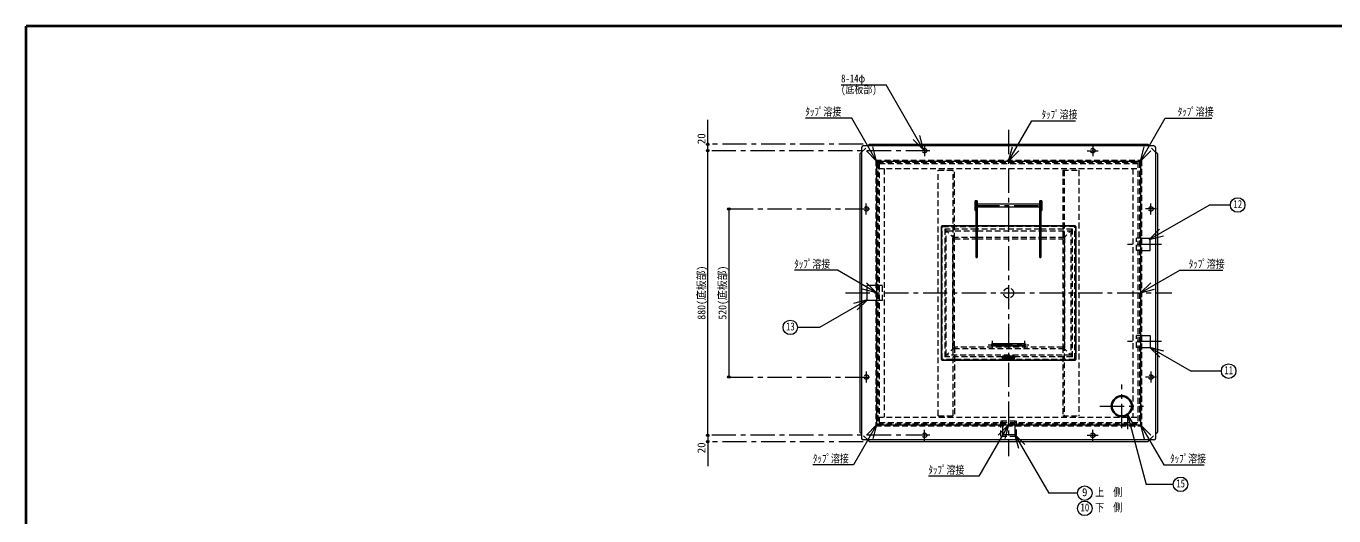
# Model space of a CAD drawing. Units: millimetres at full size, sheet at 1:15; details may follow other scales. Extents: x -3184 to 2891, y -2037 to 2178.
# Drawn here: x -3184 to 859, y 664 to 2178 of the extents above; entities that cross this region are included whole.
import ezdxf
from ezdxf.enums import TextEntityAlignment as Align

# ---------------------------------------------------------------- set-up
doc = ezdxf.new("R2010")
doc.units = ezdxf.units.MM
doc.header["$LTSCALE"] = 15
doc.header["$PDMODE"] = 32
doc.header["$PDSIZE"] = 7.5
doc.linetypes.add('CHAIN1', pattern=[8, 5, -1, 1, -1])
doc.linetypes.add('DASHED1', pattern=[1.8, 1.2, -0.6])
doc.layers.add('0-0', color=7, linetype='Continuous', lineweight=18)
doc.styles.add('ＭＳ ゴシック', font='')
doc.styles.get('ＭＳ ゴシック').set_extended_font_data('MS Gothic')

msp = doc.modelspace()

# ---------------------------------------------------------------- linework, layer by layer
at = {"layer": '0-0', "color": 1, "lineweight": 40}
for p in [(-3184.2, -2037.13), (2890.8, 2177.87)]:
    msp.add_line(p, (-3184.2, 2177.87), dxfattribs=at)
at = {"layer": '0-0'}
for p, q in [((-664.53, 1996.61), (-525.51, 1996.61)), ((-409.57, 1795.81), (-525.51, 1996.61)), ((-631.29, 1893.52), (-774.8, 1893.52)), ((-554.7, 1760.87), (-631.29, 1893.52)), ((-409.57, 1795.81), (-441.39, 1827.63)), ((-409.57, 1795.81), (-421.22, 1839.27)), ((-554.7, 1760.87), (-586.52, 1792.69)), ((-554.7, 1760.87), (-566.35, 1804.34)), ((-146.7, 1760.87), (-135.06, 1804.34)), ((-146.7, 1760.87), (-114.88, 1792.69)), ((261.3, 1760.87), (272.94, 1804.34)), ((261.3, 1760.87), (293.12, 1792.69)), ((-554.7, 1760.87), (261.3, 1760.87)), ((-554.7, 1760.87), (-554.7, 944.87)), ((261.3, 1760.87), (261.3, 944.87)), ((-49.7, 1627.37), (-243.7, 1627.37)), ((-49.7, 1618.37), (-243.7, 1618.37)), ((288.43, 1518.07), (473.36, 1624.84)), ((539.07, 1624.84), (473.36, 1624.84)), ((288.43, 1518.07), (320.25, 1549.89)), ((261.3, 1521.87), (291.3, 1521.87)), ((288.43, 1518.07), (331.9, 1529.72)), ((291.3, 1483.87), (291.3, 1521.87)), ((261.3, 1483.87), (291.3, 1483.87)), ((-675.98, 1422.89), (-809.04, 1422.89)), ((-554.7, 1352.87), (-675.98, 1422.89)), ((-554.7, 1352.87), (-586.52, 1384.69)), ((-554.7, 1376.37), (-584.7, 1376.37)), ((-584.7, 1376.37), (-584.7, 1329.37)), ((261.3, 1352.87), (293.12, 1384.69)), ((-554.7, 1352.87), (-598.17, 1364.52)), ((261.3, 1352.87), (304.76, 1364.52)), ((-582.63, 1332.16), (-626.09, 1320.51)), ((-582.63, 1332.16), (-614.45, 1300.34)), ((-554.7, 1329.37), (-584.7, 1329.37)), ((261.3, 1183.87), (291.3, 1183.87)), ((288.74, 1185.81), (332.2, 1174.17)), ((288.74, 1185.81), (417.96, 1111.21)), ((288.74, 1185.81), (320.56, 1153.99)), ((-161.7, 1158.62), (-131.7, 1158.62)), ((-161.7, 1149.12), (-131.7, 1149.12)), ((511.16, 1111.21), (417.96, 1111.21)), ((221.04, 977), (221.04, 932)), ((221.04, 977), (278.88, 761.13)), ((221.04, 977), (243.54, 938.03)), ((-554.7, 944.87), (-626.22, 820.99)), ((-554.7, 944.87), (-586.52, 913.05)), ((-554.7, 944.87), (-566.35, 901.4)), ((-554.7, 944.87), (261.3, 944.87)), ((-146.7, 944.87), (-178.52, 913.05)), ((-165.7, 944.87), (-165.7, 914.87)), ((-146.7, 944.87), (-158.35, 901.4)), ((-127.7, 944.87), (-127.7, 914.87)), ((261.3, 944.87), (272.94, 901.4)), ((261.3, 944.87), (332.82, 820.99)), ((261.3, 944.87), (293.12, 913.05)), ((-165.7, 914.87), (-127.7, 914.87)), ((-128.02, 916.15), (-116.37, 872.69)), ((-128.02, 916.15), (-96.2, 884.33)), ((-128.02, 916.15), (-22.79, 733.9)), ((-626.22, 820.99), (-751.52, 820.99)), ((332.82, 820.99), (458.12, 820.99)), ((66.28, 733.9), (-22.79, 733.9)), ((362.36, 761.13), (278.88, 761.13))]:
    msp.add_line(p, q, dxfattribs=at)
at = {"layer": '0-0', "color": 4, "lineweight": 9}
for p, q in [((-1076.7, 1792.87), (-1076.7, 1887.87)), ((-1076.7, 912.87), (-1076.7, 1792.87)), ((-601.2, 1788.37), (-606.7, 1782.87)), ((-606.7, 1782.87), (-606.7, 922.87)), ((-601.2, 1802.37), (-601.2, 903.37)), ((302.8, 1807.37), (-596.2, 1807.37)), ((-576.7, 1812.87), (-582.2, 1807.37)), ((-576.7, 1812.87), (283.3, 1812.87)), ((288.8, 1807.37), (283.3, 1812.87)), ((307.8, 1802.37), (307.8, 903.37)), ((313.3, 1782.87), (307.8, 1788.37)), ((313.3, 1782.87), (313.3, 922.87)), ((-1011.7, 1612.87), (-1011.7, 1092.87)), ((-161.7, 1155.37), (-166.21, 1155.37)), ((-127.19, 1155.37), (-131.7, 1155.37)), ((-1076.7, 912.87), (-1076.7, 817.87)), ((-606.7, 922.87), (-601.2, 917.37)), ((302.8, 898.37), (-596.2, 898.37)), ((-582.2, 898.37), (-576.7, 892.87)), ((283.3, 892.87), (-576.7, 892.87)), ((283.3, 892.87), (288.8, 898.37)), ((307.8, 917.37), (313.3, 922.87))]:
    msp.add_line(p, q, dxfattribs=at)
at = {"layer": '0-0', "color": 4, "linetype": 'CHAIN1', "lineweight": 9}
for p, q in [((-146.7, 1857.37), (-146.7, 848.37)), ((-596.7, 1812.87), (-1076.7, 1812.87)), ((-389.7, 1792.87), (-1076.7, 1792.87)), ((-406.7, 1809.87), (-406.7, 1775.87)), ((96.3, 1792.87), (130.3, 1792.87)), ((113.3, 1809.87), (113.3, 1775.87)), ((-586.7, 1595.87), (-586.7, 1629.87)), ((-249.7, 1622.87), (-43.7, 1622.87)), ((293.3, 1595.87), (293.3, 1629.87)), ((-1011.7, 1612.87), (-569.7, 1612.87)), ((310.3, 1612.87), (276.3, 1612.87)), ((326.3, 1502.87), (213.3, 1502.87)), ((-651.2, 1352.87), (357.8, 1352.87)), ((-209.7, 1192.37), (-83.7, 1192.37)), ((-196.7, 1179.37), (-196.7, 1205.37)), ((-96.7, 1179.37), (-96.7, 1205.37)), ((326.3, 1202.87), (213.3, 1202.87)), ((-1011.7, 1092.87), (-569.7, 1092.87)), ((-586.7, 1109.87), (-586.7, 1075.87)), ((310.3, 1092.87), (276.3, 1092.87)), ((293.3, 1109.87), (293.3, 1075.87)), ((203.3, 935.37), (203.3, 1070.37)), ((135.8, 1002.87), (270.8, 1002.87)), ((-389.7, 912.87), (-1076.7, 912.87)), ((-596.7, 892.87), (-1076.7, 892.87)), ((-406.7, 895.87), (-406.7, 929.87)), ((96.3, 912.87), (130.3, 912.87)), ((113.3, 895.87), (113.3, 929.87))]:
    msp.add_line(p, q, dxfattribs=at)
at = {"layer": '0-0', "color": 4, "linetype": 'DASHED1', "lineweight": 9}
for p, q in [((-601.2, 1788.37), (-582.2, 1807.37)), ((307.8, 1788.37), (288.8, 1807.37)), ((-557.2, 1763.37), (-557.2, 942.37)), ((-557.2, 1763.37), (263.8, 1763.37)), ((-551.5, 1757.67), (-551.5, 948.07)), ((-551.5, 1757.67), (258.1, 1757.67)), ((-551.2, 1757.37), (-551.2, 948.37)), ((-551.2, 1757.37), (257.8, 1757.37)), ((-546.7, 1752.87), (-546.7, 952.87)), ((-546.7, 1752.87), (253.3, 1752.87)), ((253.3, 1757.37), (253.3, 952.87)), ((257.8, 1757.37), (257.8, 948.37)), ((258.1, 1757.67), (258.1, 948.07)), ((263.8, 1763.37), (263.8, 942.37)), ((-551.2, 1737.37), (257.8, 1737.37)), ((-531.2, 1737.37), (-531.2, 968.37)), ((-364.2, 973.37), (-364.2, 1732.37)), ((-364.2, 1732.37), (-314.2, 1732.37)), ((-318.2, 973.37), (-318.2, 1732.37)), ((-314.2, 1520.37), (-314.2, 1732.37)), ((20.8, 1732.37), (70.8, 1732.37)), ((20.8, 1732.37), (20.8, 1520.37)), ((24.8, 1732.37), (24.8, 973.37)), ((70.8, 1732.37), (70.8, 973.37)), ((237.8, 1737.37), (237.8, 968.37)), ((-249.7, 1627.37), (-243.7, 1627.37)), ((-249.7, 1618.37), (-243.7, 1618.37)), ((-49.7, 1627.37), (-43.7, 1627.37)), ((-49.7, 1618.37), (-43.7, 1618.37)), ((248.3, 1483.87), (248.3, 1521.87)), ((261.3, 1521.87), (248.3, 1521.87)), ((261.3, 1483.87), (248.3, 1483.87)), ((-536.7, 1376.37), (-554.7, 1376.37)), ((-536.7, 1329.37), (-536.7, 1376.37)), ((-536.7, 1329.37), (-554.7, 1329.37)), ((261.3, 1221.87), (248.3, 1221.87)), ((248.3, 1183.87), (248.3, 1221.87)), ((-314.2, 1185.37), (-314.2, 973.37)), ((261.3, 1183.87), (248.3, 1183.87)), ((-364.2, 973.37), (-314.2, 973.37)), ((-557.2, 942.37), (263.8, 942.37)), ((-551.5, 948.07), (258.1, 948.07)), ((-551.2, 968.37), (257.8, 968.37)), ((-551.2, 948.37), (257.8, 948.37)), ((-546.7, 952.87), (253.3, 952.87)), ((-170.2, 909.87), (-170.2, 957.87)), ((-170.2, 957.87), (-123.2, 957.87)), ((-165.7, 944.87), (-165.7, 957.87)), ((-127.7, 944.87), (-127.7, 957.87)), ((-123.2, 957.87), (-123.2, 909.87)), ((-582.2, 898.37), (-601.2, 917.37)), ((-170.2, 909.87), (-123.2, 909.87)), ((288.8, 898.37), (307.8, 917.37))]:
    msp.add_line(p, q, dxfattribs=at)
at = {"layer": '0-0', "color": 5, "lineweight": 25}
for p, q in [((-249.7, 1607.87), (-249.7, 1637.87)), ((-243.7, 1637.87), (-249.7, 1637.87)), ((-246.7, 1462.87), (-246.7, 1637.87)), ((-243.7, 1462.87), (-243.7, 1637.87)), ((-46.7, 1462.87), (-46.7, 1637.87)), ((-43.7, 1607.87), (-43.7, 1637.87)), ((-246.7, 1607.87), (-249.7, 1607.87)), ((-46.7, 1607.87), (-43.7, 1607.87)), ((-354.2, 1558.07), (-354.2, 1147.67)), ((-351.9, 1560.37), (-246.7, 1560.37)), ((-243.5, 1560.37), (-49.9, 1560.37)), ((58.5, 1560.37), (-46.7, 1560.37)), ((60.8, 1558.07), (60.8, 1147.67)), ((-243.7, 1502.87), (-246.7, 1502.87)), ((-49.7, 1502.87), (-46.7, 1502.87)), ((-246.7, 1462.87), (-243.7, 1462.87)), ((-49.7, 1462.87), (-46.7, 1462.87)), ((-196.7, 1195.37), (-96.7, 1195.37)), ((-196.7, 1189.37), (-96.7, 1189.37)), ((58.5, 1145.37), (-351.9, 1145.37)), ((-161.7, 1155.37), (-131.7, 1155.37)), ((-161.7, 1152.37), (-161.7, 1155.37)), ((-161.7, 1152.37), (-131.7, 1152.37)), ((-131.7, 1152.37), (-131.7, 1155.37))]:
    msp.add_line(p, q, dxfattribs=at)
at = {"layer": '0-0', "linetype": 'DASHED1'}
for p, q in [((-351.9, 1148.82), (-351.9, 1556.92)), ((-350.75, 1558.07), (-246.7, 1558.07)), ((-344.2, 1550.37), (-314.2, 1520.37)), ((-246.7, 1550.37), (-344.2, 1550.37)), ((-344.2, 1550.37), (-344.2, 1155.37)), ((-339.2, 1160.37), (-339.2, 1545.37)), ((-339.2, 1545.37), (-246.7, 1545.37)), ((-49.9, 1558.07), (-243.5, 1558.07)), ((-49.9, 1550.37), (-243.5, 1550.37)), ((-243.5, 1545.37), (-49.9, 1545.37)), ((57.35, 1558.07), (-46.7, 1558.07)), ((50.8, 1550.37), (-46.7, 1550.37)), ((-46.7, 1545.37), (45.8, 1545.37)), ((20.8, 1520.37), (50.8, 1550.37)), ((45.8, 1545.37), (45.8, 1160.37)), ((50.8, 1155.37), (50.8, 1550.37)), ((58.5, 1148.82), (58.5, 1556.92)), ((-319.2, 1525.37), (-246.7, 1525.37)), ((-314.2, 1520.37), (-246.7, 1520.37)), ((-314.2, 1185.37), (-314.2, 1520.37)), ((-243.5, 1525.37), (-49.9, 1525.37)), ((-243.5, 1520.37), (-49.9, 1520.37)), ((-46.7, 1525.37), (25.8, 1525.37)), ((-46.7, 1520.37), (20.8, 1520.37)), ((20.8, 1520.37), (20.8, 1185.37)), ((25.8, 1525.37), (25.8, 1180.37)), ((-344.2, 1155.37), (-314.2, 1185.37)), ((20.8, 1185.37), (-314.2, 1185.37)), ((20.8, 1185.37), (50.8, 1155.37)), ((57.35, 1147.67), (-350.75, 1147.67)), ((-166.21, 1155.37), (-344.2, 1155.37)), ((45.8, 1160.37), (-339.2, 1160.37)), ((-152.7, 1155.37), (-152.7, 1152.37)), ((-140.7, 1155.37), (-140.7, 1152.37)), ((50.8, 1155.37), (-127.19, 1155.37))]:
    msp.add_line(p, q, dxfattribs=at)
at = {"layer": '0-0'}
for points in [[(-146.7, 1760.87), (-75.11, 1884.88), (60.46, 1884.88)], [(261.3, 1760.87), (337.88, 1893.52), (481.39, 1893.52)], [(261.3, 1352.87), (382.58, 1422.89), (515.64, 1422.89)], [(-582.63, 1332.16), (-731.02, 1246.48), (-799.14, 1246.48)], [(261.3, 1221.87), (291.3, 1221.87), (291.3, 1183.87)], [(-146.7, 944.87), (-238.45, 785.96), (-394.25, 785.96)]]:
    msp.add_lwpolyline(points, dxfattribs=at)
at = {"layer": '0-0', "color": 5, "lineweight": 25}
msp.add_lwpolyline([(-49.7, 1462.87), (-49.7, 1637.87), (-43.7, 1637.87)], dxfattribs=at)
at = {"layer": '0-0', "linetype": 'DASHED1'}
msp.add_lwpolyline([(25.8, 1180.37), (-319.2, 1180.37), (-319.2, 1525.37)], dxfattribs=at)
at = {"layer": '0-0', "color": 4, "linetype": 'DASHED1', "lineweight": 9}
msp.add_lwpolyline([(20.8, 1185.37), (20.8, 973.37), (70.8, 973.37)], dxfattribs=at)
for centre, radius in [((-406.7, 1792.87), 7), ((113.3, 1792.87), 7), ((-586.7, 1612.87), 7), ((293.3, 1612.87), 7), ((-146.7, 1352.87), 15.5), ((-586.7, 1092.87), 7), ((293.3, 1092.87), 7), ((-406.7, 912.87), 7), ((113.3, 912.87), 7)]:
    msp.add_circle(centre, radius, dxfattribs=at)
at = {"layer": '0-0'}
for centre in [(561.57, 1624.84), (-821.64, 1246.48), (533.66, 1111.21), (384.86, 761.13), (88.78, 733.9), (88.78, 686.9)]:
    msp.add_circle(centre, 22.5, dxfattribs=at)
at = {"layer": '0-0', "color": 5, "lineweight": 25}
for radius in [32.5, 30.25]:
    msp.add_circle((203.3, 1002.87), radius, dxfattribs=at)
at = {"layer": '0-0', "color": 4, "lineweight": 9}
for centre, start, end in [((-596.2, 1802.37), 90, 180), ((302.8, 1802.37), 0, 90), ((-596.2, 903.37), 180, 270), ((302.8, 903.37), 270, 0)]:
    msp.add_arc(centre, 5, start, end, dxfattribs=at)
at = {"layer": '0-0', "color": 5, "lineweight": 25}
for centre, radius, start, end in [((-351.9, 1558.07), 2.3, 90, 180), ((58.5, 1558.07), 2.3, 0, 90), ((-196.7, 1192.37), 3, 90, 270), ((-96.7, 1192.37), 3, 270, 90), ((-351.9, 1147.67), 2.3, 180, 270), ((58.5, 1147.67), 2.3, 270, 0)]:
    msp.add_arc(centre, radius, start, end, dxfattribs=at)
at = {"layer": '0-0', "linetype": 'DASHED1'}
for centre, radius, start, end in [((-350.75, 1556.92), 1.15, 90, 180), ((57.35, 1556.92), 1.15, 0, 90), ((-196.7, 1192.37), 3, 270, 90), ((-96.7, 1192.37), 3, 90, 270), ((-350.75, 1148.82), 1.15, 180, 270), ((57.35, 1148.82), 1.15, 270, 0)]:
    msp.add_arc(centre, radius, start, end, dxfattribs=at)
at = {"layer": '0-0'}
for centre, start, end in [((-161.7, 1153.87), 90, 270), ((-131.7, 1153.87), 270, 90)]:
    msp.add_arc(centre, 4.75, start, end, dxfattribs=at)
at = {"layer": '0-0', "color": 1}
for p in [(-1076.7, 1812.87), (-1076.7, 1792.87), (-1011.7, 1612.87), (-1011.7, 1092.87), (-1076.7, 912.87), (-1076.7, 892.87)]:
    msp.add_point(p, dxfattribs=at)

# ---------------------------------------------------------------- texts
at = {"layer": '0-0', "style": 'ＭＳ ゴシック', "width": 0.8}
for s, p in [('8-14φ', (-664.53, 1996.61)), ('(底板部)', (-664.53, 1962.86)), ('ﾀｯﾌﾟ溶接', (-774.8, 1893.52)), ('ﾀｯﾌﾟ溶接', (-44.54, 1884.88)), ('ﾀｯﾌﾟ溶接', (376.39, 1893.52)), ('12', (548.45, 1607.96)), ('ﾀｯﾌﾟ溶接', (-809.04, 1422.89)), ('ﾀｯﾌﾟ溶接', (410.64, 1422.89)), ('13', (-834.77, 1229.61)), ('11', (520.53, 1094.33)), ('ﾀｯﾌﾟ溶接', (-751.52, 820.99)), ('ﾀｯﾌﾟ溶接', (353.12, 820.99)), ('ﾀｯﾌﾟ溶接', (-394.25, 785.96)), ('15', (371.74, 744.25)), ('上\u3000側', (121.28, 717.02)), ('10', (75.66, 670.02)), ('下\u3000側', (121.28, 670.02))]:
    msp.add_text(s, height=24.74, dxfattribs=at).set_placement(p, align=Align.BOTTOM_LEFT)
at = {"layer": '0-0', "style": 'ＭＳ ゴシック'}
for p in [(-1076.7, 1812.87), (-1076.7, 857.24)]:
    msp.add_text('20', height=24.74, rotation=90, dxfattribs=at).set_placement(p, align=Align.BOTTOM_LEFT)
at = {"layer": '0-0', "style": 'ＭＳ ゴシック', "width": 0.9}
for s, p in [('880(底板部)', (-1076.7, 1270.37)), ('520(底板部)', (-1011.7, 1270.37))]:
    msp.add_text(s, height=24.74, rotation=90, dxfattribs=at).set_placement(p, align=Align.BOTTOM_LEFT)
at = {"layer": '0-0', "style": 'ＭＳ ゴシック'}
msp.add_text('9', height=24.74, dxfattribs=at).set_placement((80.34, 717.02), align=Align.BOTTOM_LEFT)

doc.saveas('drawing.dxf')
